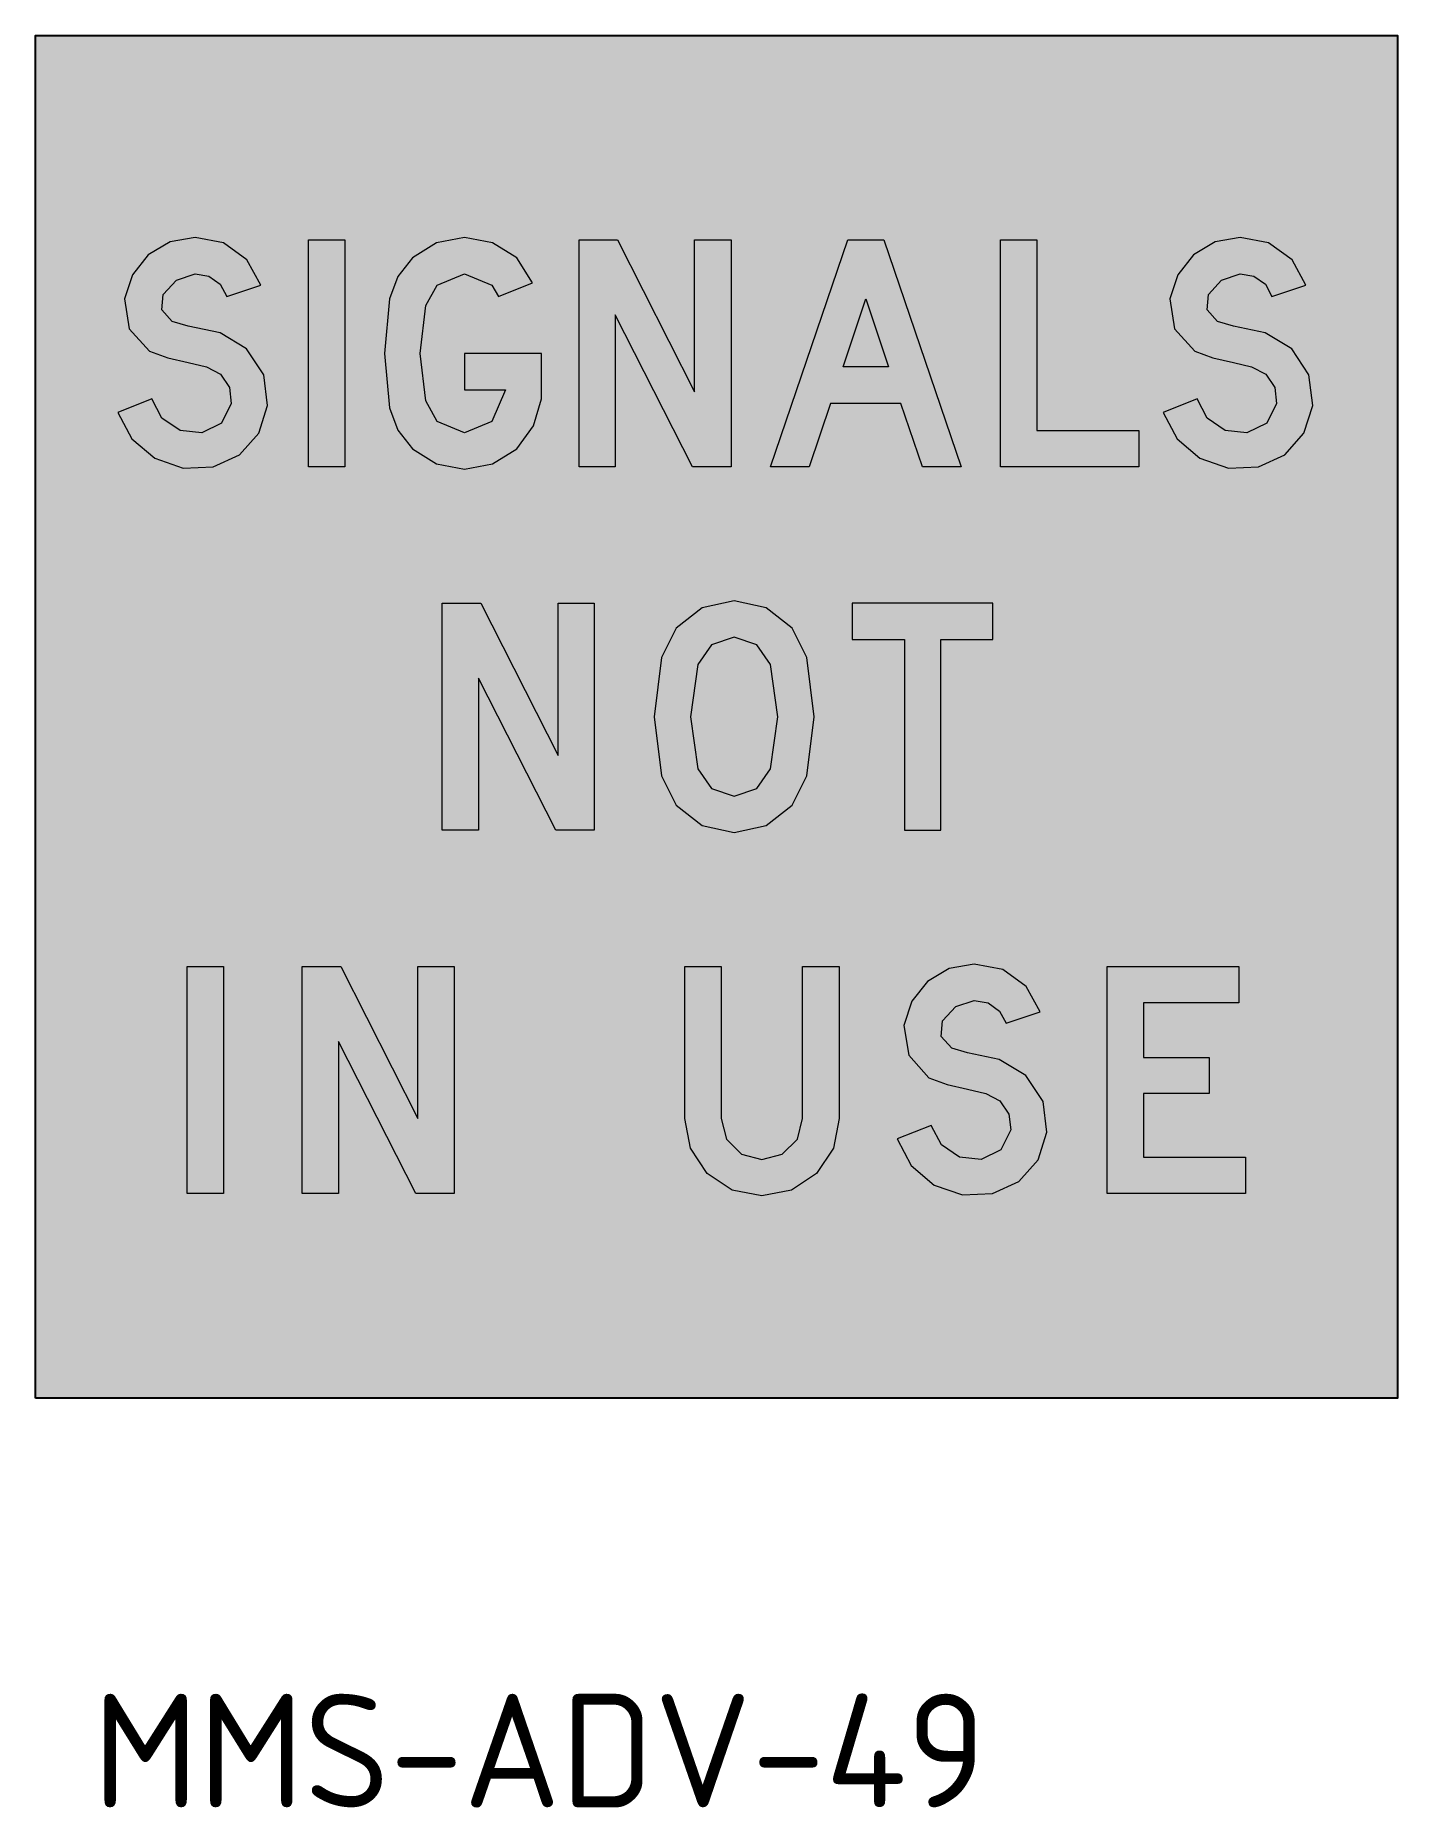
# Model space of a CAD drawing. Extents: x 154 to 359, y 73 to 234.
# Drawn here: x 154 to 214, y 155.6 to 233.6 of the extents above.
import ezdxf

# ---------------------------------------------------------------- set-up
doc = ezdxf.new("R2010")
doc.units = 0
doc.layers.add('L25', color=1, linetype='CONTINUOUS')
doc.layers.add('yellow', color=50, linetype='CONTINUOUS')
doc.styles.add('ISO', font='iso3098b.shx')

msp = doc.modelspace()

# ---------------------------------------------------------------- hatches: boundary and pattern name
at = {"layer": 'L25'}
h = msp.add_hatch(color=256, dxfattribs=at)
h.paths.add_polyline_path([(196.521, 224.616), (198.116, 224.616), (198.116, 216.215), (202.616, 216.215), (202.616, 214.612), (196.521, 214.612)])
h.paths.add_polyline_path([(186.388, 214.612), (189.787, 224.616), (191.382, 224.616), (194.781, 214.612), (193.082, 214.612), (192.135, 217.413), (189.035, 217.413), (188.088, 214.612)])
h.paths.add_polyline_path([(191.584, 219.015), (189.585, 219.015), (190.581, 222.018)], flags=16)
h.paths.add_polyline_path([(177.954, 224.616), (179.654, 224.616), (183.045, 217.915), (183.045, 224.616), (184.648, 224.616), (184.648, 214.612), (182.948, 214.612), (179.549, 221.314), (179.549, 214.612), (177.954, 214.612)])
h.paths.add_polyline_path([(166.04, 224.616), (167.634, 224.616), (167.634, 214.612), (166.04, 214.612)])
h.paths.add_polyline_path([(161.337, 216.118), (160.382, 216.215), (159.581, 216.765), (159.136, 217.615), (157.638, 217.016), (158.262, 215.851), (159.265, 214.993), (160.512, 214.556), (161.839, 214.612), (162.997, 215.146), (163.846, 216.102), (164.235, 217.316), (164.065, 218.675), (163.312, 219.817), (162.139, 220.513), (160.738, 220.812), (160.034, 221.015), (159.581, 221.533), (159.638, 222.212), (160.22, 222.844), (161.038, 223.119), (161.645, 223.014), (162.139, 222.658), (162.438, 222.115), (163.935, 222.617), (163.32, 223.734), (162.292, 224.487), (161.038, 224.713), (159.937, 224.519), (158.974, 223.953), (158.278, 223.078), (157.938, 222.018), (158.14, 220.699), (159.039, 219.711), (159.84, 219.412), (160.738, 219.218), (161.54, 219.015), (162.163, 218.692), (162.559, 218.117), (162.632, 217.413), (162.203, 216.547)])
h.paths.add_polyline_path([(174.409, 222.115), (175.906, 222.714), (175.21, 223.815), (174.142, 224.479), (172.912, 224.713), (171.673, 224.479), (170.613, 223.815), (169.965, 222.998), (169.609, 222.018), (169.383, 219.614), (169.609, 217.218), (169.965, 216.239), (170.613, 215.414), (171.673, 214.75), (172.912, 214.515), (174.142, 214.75), (175.21, 215.414), (175.955, 216.417), (176.303, 217.615), (176.303, 219.614), (172.912, 219.614), (172.912, 218.012), (174.708, 218.012), (174.109, 216.611), (172.912, 216.118), (171.706, 216.611), (171.212, 217.518), (170.961, 219.614), (171.212, 221.719), (171.706, 222.617), (172.912, 223.119), (174.109, 222.617)])
h.paths.add_polyline_path([(207.375, 216.118), (206.42, 216.215), (205.627, 216.765), (205.182, 217.615), (203.685, 217.016), (204.3, 215.851), (205.303, 214.993), (206.558, 214.556), (207.877, 214.612), (209.043, 215.146), (209.884, 216.102), (210.273, 217.316), (210.103, 218.675), (209.35, 219.817), (208.177, 220.513), (206.776, 220.812), (206.08, 221.015), (205.619, 221.533), (205.676, 222.212), (206.258, 222.844), (207.076, 223.119), (207.683, 223.014), (208.185, 222.658), (208.476, 222.115), (209.974, 222.617), (209.366, 223.734), (208.33, 224.487), (207.076, 224.713), (205.975, 224.519), (205.02, 223.953), (204.324, 223.078), (203.984, 222.018), (204.186, 220.699), (205.077, 219.711), (205.878, 219.412), (206.776, 219.218), (207.578, 219.015), (208.201, 218.692), (208.598, 218.117), (208.678, 217.413), (208.25, 216.547)])
h = msp.add_hatch(color=256, dxfattribs=at)
h.paths.add_polyline_path([(171.932, 208.615), (173.632, 208.615), (177.031, 201.913), (177.031, 208.615), (178.626, 208.615), (178.626, 198.619), (176.926, 198.619), (173.527, 205.312), (173.527, 198.619), (171.932, 198.619)])
h.paths.add_polyline_path([(189.99, 208.615), (189.99, 207.012), (192.288, 207.012), (192.288, 198.619), (193.883, 198.619), (193.883, 207.012), (196.181, 207.012), (196.181, 208.615)])
h.paths.add_polyline_path([(181.588, 206.219), (181.264, 203.613), (181.588, 201.014), (182.236, 199.719), (183.377, 198.829), (184.785, 198.513), (186.202, 198.829), (187.335, 199.719), (187.982, 201.014), (188.314, 203.613), (187.982, 206.219), (187.335, 207.514), (186.202, 208.404), (184.785, 208.72), (183.377, 208.404), (182.236, 207.514)])
h.paths.add_polyline_path([(183.191, 205.919), (182.859, 203.613), (183.191, 201.314), (183.79, 200.448), (184.785, 200.116), (185.781, 200.448), (186.388, 201.314), (186.712, 203.613), (186.388, 205.919), (185.781, 206.777), (184.785, 207.117), (183.79, 206.777)], flags=16)
h = msp.add_hatch(color=256, dxfattribs=at)
h.paths.add_polyline_path([(165.757, 192.613), (167.456, 192.613), (170.856, 185.919), (170.856, 192.613), (172.458, 192.613), (172.458, 182.617), (170.759, 182.617), (167.359, 189.319), (167.359, 182.617), (165.757, 182.617)])
h.paths.add_polyline_path([(160.698, 192.613), (162.3, 192.613), (162.3, 182.617), (160.698, 182.617)])
h.paths.add_polyline_path([(201.216, 192.613), (207.011, 192.613), (207.011, 191.019), (202.818, 191.019), (202.818, 188.615), (205.716, 188.615), (205.716, 187.02), (202.818, 187.02), (202.818, 184.22), (207.311, 184.22), (207.311, 182.617), (201.216, 182.617)])
h.paths.add_polyline_path([(182.608, 185.919), (182.608, 192.613), (184.211, 192.613), (184.211, 185.919), (184.445, 185.013), (185.109, 184.357), (186.007, 184.114), (186.906, 184.357), (187.57, 185.013), (187.804, 185.919), (187.804, 192.613), (189.407, 192.613), (189.407, 185.919), (189.156, 184.616), (188.419, 183.507), (187.311, 182.771), (186.007, 182.52), (184.704, 182.771), (183.604, 183.507), (182.867, 184.616)])
h.paths.add_polyline_path([(195.364, 192.718), (194.263, 192.524), (193.308, 191.949), (192.612, 191.083), (192.264, 190.015), (192.474, 188.704), (193.365, 187.716), (194.166, 187.417), (195.065, 187.214), (195.866, 187.02), (196.489, 186.696), (196.886, 186.114), (196.967, 185.418), (196.538, 184.543), (195.663, 184.114), (194.708, 184.22), (193.915, 184.762), (193.47, 185.62), (191.965, 185.021), (192.588, 183.847), (193.591, 182.989), (194.846, 182.56), (196.165, 182.617), (197.323, 183.151), (198.173, 184.098), (198.561, 185.32), (198.391, 186.672), (197.638, 187.821), (196.465, 188.518), (195.065, 188.817), (194.368, 189.019), (193.907, 189.529), (193.964, 190.217), (194.547, 190.849), (195.364, 191.116), (195.971, 191.019), (196.473, 190.654), (196.764, 190.12), (198.262, 190.614), (197.655, 191.739), (196.619, 192.484)])
at = {"layer": 'yellow'}
h = msp.add_hatch(color=256, dxfattribs=at)
h.paths.add_polyline_path([(214.009, 233.613), (154.009, 233.613), (154.009, 173.613), (214.009, 173.613)])
h.paths.add_polyline_path([(182.236, 207.514), (183.377, 208.404), (184.785, 208.72), (186.202, 208.404), (187.335, 207.514), (187.982, 206.219), (188.314, 203.613), (187.982, 201.014), (187.335, 199.719), (186.202, 198.829), (184.785, 198.513), (183.377, 198.829), (182.236, 199.719), (181.588, 201.014), (181.264, 203.613), (181.588, 206.219)], flags=16)
h.paths.add_polyline_path([(178.626, 208.615), (178.626, 198.619), (176.926, 198.619), (173.527, 205.312), (173.527, 198.619), (171.932, 198.619), (171.932, 208.615), (173.632, 208.615), (177.031, 201.913), (177.031, 208.615)], flags=16)
h.paths.add_polyline_path([(183.79, 206.777), (184.785, 207.117), (185.781, 206.777), (186.388, 205.919), (186.712, 203.613), (186.388, 201.314), (185.781, 200.448), (184.785, 200.116), (183.79, 200.448), (183.191, 201.314), (182.859, 203.613), (183.191, 205.919)], flags=0)
h.paths.add_polyline_path([(179.549, 214.612), (177.954, 214.612), (177.954, 224.616), (179.654, 224.616), (183.045, 217.915), (183.045, 224.616), (184.648, 224.616), (184.648, 214.612), (182.948, 214.612), (179.549, 221.314)], flags=16)
h.paths.add_polyline_path([(186.388, 214.612), (189.787, 224.616), (191.382, 224.616), (194.781, 214.612), (193.082, 214.612), (192.135, 217.413), (189.035, 217.413), (188.088, 214.612)], flags=16)
h.paths.add_polyline_path([(175.21, 215.414), (174.142, 214.75), (172.912, 214.515), (171.673, 214.75), (170.613, 215.414), (169.965, 216.239), (169.609, 217.218), (169.383, 219.614), (169.609, 222.018), (169.965, 222.998), (170.613, 223.815), (171.673, 224.479), (172.912, 224.713), (174.142, 224.479), (175.21, 223.815), (175.906, 222.714), (174.409, 222.115), (174.109, 222.617), (172.912, 223.119), (171.706, 222.617), (171.212, 221.719), (170.961, 219.614), (171.212, 217.518), (171.706, 216.611), (172.912, 216.118), (174.109, 216.611), (174.708, 218.012), (172.912, 218.012), (172.912, 219.614), (176.303, 219.614), (176.303, 217.615), (175.955, 216.417)], flags=16)
h.paths.add_polyline_path([(189.99, 208.615), (196.181, 208.615), (196.181, 207.012), (193.883, 207.012), (193.883, 198.619), (192.288, 198.619), (192.288, 207.012), (189.99, 207.012)], flags=16)
h.paths.add_polyline_path([(189.585, 219.015), (190.581, 222.018), (191.584, 219.015)], flags=0)
h.paths.add_polyline_path([(167.634, 214.612), (166.04, 214.612), (166.04, 224.616), (167.634, 224.616)], flags=16)
h.paths.add_polyline_path([(182.608, 192.613), (184.211, 192.613), (184.211, 185.919), (184.445, 185.013), (185.109, 184.357), (186.007, 184.114), (186.906, 184.357), (187.57, 185.013), (187.804, 185.919), (187.804, 192.613), (189.407, 192.613), (189.407, 185.919), (189.156, 184.616), (188.419, 183.507), (187.311, 182.771), (186.007, 182.52), (184.704, 182.771), (183.604, 183.507), (182.867, 184.616), (182.608, 185.919)], flags=16)
h.paths.add_polyline_path([(196.521, 214.612), (196.521, 224.616), (198.116, 224.616), (198.116, 216.215), (202.616, 216.215), (202.616, 214.612)], flags=16)
h.paths.add_polyline_path([(172.458, 192.613), (172.458, 182.617), (170.759, 182.617), (167.359, 189.319), (167.359, 182.617), (165.757, 182.617), (165.757, 192.613), (167.456, 192.613), (170.856, 185.919), (170.856, 192.613)], flags=16)
h.paths.add_polyline_path([(163.846, 216.102), (162.997, 215.146), (161.839, 214.612), (160.512, 214.556), (159.265, 214.993), (158.262, 215.851), (157.638, 217.016), (159.136, 217.615), (159.581, 216.765), (160.382, 216.215), (161.337, 216.118), (162.203, 216.547), (162.632, 217.413), (162.559, 218.117), (162.163, 218.692), (161.54, 219.015), (160.738, 219.218), (159.84, 219.412), (159.039, 219.711), (158.14, 220.699), (157.938, 222.018), (158.278, 223.078), (158.974, 223.953), (159.937, 224.519), (161.038, 224.713), (162.292, 224.487), (163.32, 223.734), (163.935, 222.617), (162.438, 222.115), (162.139, 222.658), (161.645, 223.014), (161.038, 223.119), (160.22, 222.844), (159.638, 222.212), (159.581, 221.533), (160.034, 221.015), (160.738, 220.812), (162.139, 220.513), (163.312, 219.817), (164.065, 218.675), (164.235, 217.316)], flags=16)
h.paths.add_polyline_path([(193.308, 191.949), (194.263, 192.524), (195.364, 192.718), (196.619, 192.484), (197.655, 191.739), (198.262, 190.614), (196.764, 190.12), (196.473, 190.654), (195.971, 191.019), (195.364, 191.116), (194.547, 190.849), (193.964, 190.217), (193.907, 189.529), (194.368, 189.019), (195.065, 188.817), (196.465, 188.518), (197.638, 187.821), (198.391, 186.672), (198.561, 185.32), (198.173, 184.098), (197.323, 183.151), (196.165, 182.617), (194.846, 182.56), (193.591, 182.989), (192.588, 183.847), (191.965, 185.021), (193.47, 185.62), (193.915, 184.762), (194.708, 184.22), (195.663, 184.114), (196.538, 184.543), (196.967, 185.418), (196.886, 186.114), (196.489, 186.696), (195.866, 187.02), (195.065, 187.214), (194.166, 187.417), (193.365, 187.716), (192.474, 188.704), (192.264, 190.015), (192.612, 191.083)], flags=16)
h.paths.add_polyline_path([(203.685, 217.016), (205.182, 217.615), (205.627, 216.765), (206.42, 216.215), (207.375, 216.118), (208.25, 216.547), (208.678, 217.413), (208.598, 218.117), (208.201, 218.692), (207.578, 219.015), (206.776, 219.218), (205.878, 219.412), (205.077, 219.711), (204.186, 220.699), (203.984, 222.018), (204.324, 223.078), (205.02, 223.953), (205.975, 224.519), (207.076, 224.713), (208.33, 224.487), (209.366, 223.734), (209.974, 222.617), (208.476, 222.115), (208.185, 222.658), (207.683, 223.014), (207.076, 223.119), (206.258, 222.844), (205.676, 222.212), (205.619, 221.533), (206.08, 221.015), (206.776, 220.812), (208.177, 220.513), (209.35, 219.817), (210.103, 218.675), (210.273, 217.316), (209.884, 216.102), (209.043, 215.146), (207.877, 214.612), (206.558, 214.556), (205.303, 214.993), (204.3, 215.851)], flags=16)
h.paths.add_polyline_path([(162.3, 192.613), (162.3, 182.617), (160.698, 182.617), (160.698, 192.613)], flags=16)
h.paths.add_polyline_path([(201.216, 192.613), (207.011, 192.613), (207.011, 191.019), (202.818, 191.019), (202.818, 188.615), (205.716, 188.615), (205.716, 187.02), (202.818, 187.02), (202.818, 184.22), (207.311, 184.22), (207.311, 182.617), (201.216, 182.617)], flags=16)

# ---------------------------------------------------------------- linework, layer by layer
at = {"layer": 'L25'}
msp.add_lwpolyline([(154.009, 173.613), (154.009, 233.613), (214.009, 233.613), (214.009, 173.613)], close=True, dxfattribs=at)
at = {"layer": 'L25', "lineweight": 0}
for points in [[(161.337, 216.118), (160.382, 216.215), (159.581, 216.765), (159.136, 217.615), (157.638, 217.016), (158.262, 215.851), (159.265, 214.993), (160.512, 214.556), (161.839, 214.612), (162.997, 215.146), (163.846, 216.102), (164.235, 217.316), (164.065, 218.675), (163.312, 219.817), (162.139, 220.513), (160.738, 220.812), (160.034, 221.015), (159.581, 221.533), (159.638, 222.212), (160.22, 222.844), (161.038, 223.119), (161.645, 223.014), (162.139, 222.658), (162.438, 222.115), (163.935, 222.617), (163.32, 223.734), (162.292, 224.487), (161.038, 224.713), (159.937, 224.519), (158.974, 223.953), (158.278, 223.078), (157.938, 222.018), (158.14, 220.699), (159.039, 219.711), (159.84, 219.412), (160.738, 219.218), (161.54, 219.015), (162.163, 218.692), (162.559, 218.117), (162.632, 217.413), (162.203, 216.547)], [(166.04, 224.616), (167.634, 224.616), (167.634, 214.612), (166.04, 214.612), (166.04, 224.616)], [(174.409, 222.115), (175.906, 222.714), (175.21, 223.815), (174.142, 224.479), (172.912, 224.713), (171.673, 224.479), (170.613, 223.815), (169.965, 222.998), (169.609, 222.018), (169.383, 219.614), (169.609, 217.218), (169.965, 216.239), (170.613, 215.414), (171.673, 214.75), (172.912, 214.515), (174.142, 214.75), (175.21, 215.414), (175.955, 216.417), (176.303, 217.615), (176.303, 219.614), (172.912, 219.614), (172.912, 218.012), (174.708, 218.012), (174.109, 216.611), (172.912, 216.118), (171.706, 216.611), (171.212, 217.518), (170.961, 219.614), (171.212, 221.719), (171.706, 222.617), (172.912, 223.119), (174.109, 222.617)], [(177.954, 224.616), (179.654, 224.616), (183.045, 217.915), (183.045, 224.616), (184.648, 224.616), (184.648, 214.612), (182.948, 214.612), (179.549, 221.314), (179.549, 214.612), (177.954, 214.612), (177.954, 224.616)], [(186.388, 214.612), (189.787, 224.616), (191.382, 224.616), (194.781, 214.612), (193.082, 214.612), (192.135, 217.413), (189.035, 217.413), (188.088, 214.612), (186.388, 214.612)], [(196.521, 224.616), (198.116, 224.616), (198.116, 216.215), (202.616, 216.215), (202.616, 214.612), (196.521, 214.612), (196.521, 224.616)], [(207.375, 216.118), (206.42, 216.215), (205.627, 216.765), (205.182, 217.615), (203.685, 217.016), (204.3, 215.851), (205.303, 214.993), (206.558, 214.556), (207.877, 214.612), (209.043, 215.146), (209.884, 216.102), (210.273, 217.316), (210.103, 218.675), (209.35, 219.817), (208.177, 220.513), (206.776, 220.812), (206.08, 221.015), (205.619, 221.533), (205.676, 222.212), (206.258, 222.844), (207.076, 223.119), (207.683, 223.014), (208.185, 222.658), (208.476, 222.115), (209.974, 222.617), (209.366, 223.734), (208.33, 224.487), (207.076, 224.713), (205.975, 224.519), (205.02, 223.953), (204.324, 223.078), (203.984, 222.018), (204.186, 220.699), (205.077, 219.711), (205.878, 219.412), (206.776, 219.218), (207.578, 219.015), (208.201, 218.692), (208.598, 218.117), (208.678, 217.413), (208.25, 216.547)], [(191.584, 219.015), (189.585, 219.015), (190.581, 222.018), (191.584, 219.015)], [(171.932, 208.615), (173.632, 208.615), (177.031, 201.913), (177.031, 208.615), (178.626, 208.615), (178.626, 198.619), (176.926, 198.619), (173.527, 205.312), (173.527, 198.619), (171.932, 198.619), (171.932, 208.615)], [(181.588, 206.219), (181.264, 203.613), (181.588, 201.014), (182.236, 199.719), (183.377, 198.829), (184.785, 198.513), (186.202, 198.829), (187.335, 199.719), (187.982, 201.014), (188.314, 203.613), (187.982, 206.219), (187.335, 207.514), (186.202, 208.404), (184.785, 208.72), (183.377, 208.404), (182.236, 207.514)], [(189.99, 208.615), (189.99, 207.012), (192.288, 207.012), (192.288, 198.619), (193.883, 198.619), (193.883, 207.012), (196.181, 207.012), (196.181, 208.615), (189.99, 208.615)], [(183.191, 205.919), (182.859, 203.613), (183.191, 201.314), (183.79, 200.448), (184.785, 200.116), (185.781, 200.448), (186.388, 201.314), (186.712, 203.613), (186.388, 205.919), (185.781, 206.777), (184.785, 207.117), (183.79, 206.777)], [(160.698, 192.613), (162.3, 192.613), (162.3, 182.617), (160.698, 182.617), (160.698, 192.613)], [(165.757, 192.613), (167.456, 192.613), (170.856, 185.919), (170.856, 192.613), (172.458, 192.613), (172.458, 182.617), (170.759, 182.617), (167.359, 189.319), (167.359, 182.617), (165.757, 182.617), (165.757, 192.613)], [(182.608, 185.919), (182.608, 192.613), (184.211, 192.613), (184.211, 185.919), (184.445, 185.013), (185.109, 184.357), (186.007, 184.114), (186.906, 184.357), (187.57, 185.013), (187.804, 185.919), (187.804, 192.613), (189.407, 192.613), (189.407, 185.919), (189.156, 184.616), (188.419, 183.507), (187.311, 182.771), (186.007, 182.52), (184.704, 182.771), (183.604, 183.507), (182.867, 184.616)], [(195.364, 192.718), (194.263, 192.524), (193.308, 191.949), (192.612, 191.083), (192.264, 190.015), (192.474, 188.704), (193.365, 187.716), (194.166, 187.417), (195.065, 187.214), (195.866, 187.02), (196.489, 186.696), (196.886, 186.114), (196.967, 185.418), (196.538, 184.543), (195.663, 184.114), (194.708, 184.22), (193.915, 184.762), (193.47, 185.62), (191.965, 185.021), (192.588, 183.847), (193.591, 182.989), (194.846, 182.56), (196.165, 182.617), (197.323, 183.151), (198.173, 184.098), (198.561, 185.32), (198.391, 186.672), (197.638, 187.821), (196.465, 188.518), (195.065, 188.817), (194.368, 189.019), (193.907, 189.529), (193.964, 190.217), (194.547, 190.849), (195.364, 191.116), (195.971, 191.019), (196.473, 190.654), (196.764, 190.12), (198.262, 190.614), (197.655, 191.739), (196.619, 192.484)], [(201.216, 192.613), (207.011, 192.613), (207.011, 191.019), (202.818, 191.019), (202.818, 188.615), (205.716, 188.615), (205.716, 187.02), (202.818, 187.02), (202.818, 184.22), (207.311, 184.22), (207.311, 182.617), (201.216, 182.617), (201.216, 192.613)]]:
    msp.add_lwpolyline(points, close=True, dxfattribs=at)

# ---------------------------------------------------------------- texts
at = {"layer": 'yellow', "insert": (156.538, 160.591), "char_height": 5, "width": 58.26355, "attachment_point": 1, "style": 'ISO'}
msp.add_mtext('{\\C3;MMS-ADV-49}', dxfattribs=at)

doc.saveas('drawing.dxf')
